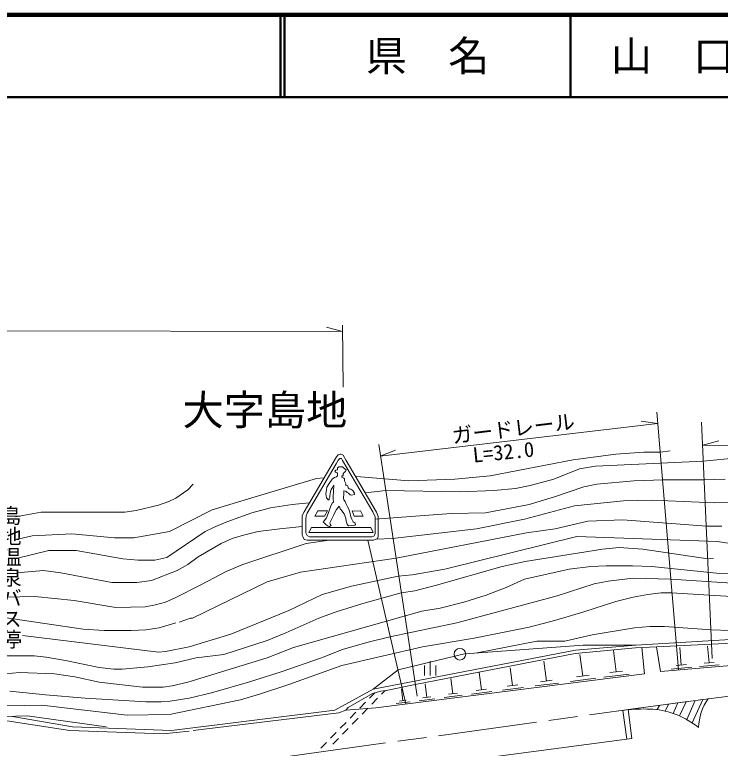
# Model space of a CAD drawing. Units: millimetres, scale not verified. Extents: x 40000 to 680000, y 20000 to 380000.
# Drawn here: x 265488 to 351176, y 290954 to 380000 of the extents above; entities that cross this region are included whole.
import ezdxf
from ezdxf.enums import TextEntityAlignment as Align

# ---------------------------------------------------------------- set-up
doc = ezdxf.new("R2010")
doc.units = ezdxf.units.MM
doc.header["$LTSCALE"] = 1000
doc.linetypes.add('CHAIN', pattern=[18.5, 12, -1.5, 3.5, -1.5])
for name, color, linetype, lineweight in [('M-BGD', 7, 'Continuous', 13), ('M-BMK', 2, 'CHAIN', 13), ('M-STR-HTXT', 7, 'Continuous', 13), ('M-STR-STRC', 7, 'Continuous', 13), ('M-TTL', 2, 'Continuous', 140), ('M-TTL-LINE', 7, 'Continuous', 50)]:
    doc.layers.add(name, color=color, linetype=linetype, lineweight=lineweight)
doc.layers.add('M-TTL-TXT', color=7, linetype='Continuous')
doc.styles.add('@ＭＳ ゴシック', font='')
doc.styles.add('ＭＳ ゴシック', font='')
doc.styles.get('@ＭＳ ゴシック').set_extended_font_data('@MS Gothic')
doc.styles.get('ＭＳ ゴシック').set_extended_font_data('MS Gothic')

msp = doc.modelspace()

# ---------------------------------------------------------------- linework, layer by layer
at = {"layer": 'M-BGD'}
for p, q in [((341868, 326912), (338481, 326658)), ((343900, 326912), (341868, 326912)), ((345085, 327082), (343900, 326912)), ((333317, 325981), (323241, 324034)), ((338481, 326658), (333317, 325981)), ((355415, 326404), (349149, 325812)), ((336026, 325219), (334079, 324880)), ((349149, 325812), (336026, 325219)), ((334079, 324880), (330946, 323610)), ((302159, 323695), (294709, 321494)), ((303052, 323780), (302159, 323695)), ((313335, 323441), (306985, 323949)), ((318923, 323610), (313335, 323441)), ((323241, 324034), (318923, 323610)), ((330946, 323610), (328067, 322848)), ((340683, 323441), (336195, 323018)), ((344239, 323526), (340683, 323441)), ((349234, 323526), (344239, 323526)), ((351774, 323610), (349234, 323526)), ((287173, 323018), (286496, 322340)), ((326289, 322510), (323665, 322256)), ((328067, 322848), (326289, 322510)), ((334587, 322679), (331031, 321494)), ((336195, 323018), (334587, 322679)), ((286496, 322340), (285057, 321324)), ((294709, 321494), (289459, 319885)), ((310541, 322256), (308070, 321961)), ((319601, 322086), (310541, 322256)), ((323665, 322256), (319601, 322086)), ((331031, 321494), (327983, 320562)), ((284210, 320901), (282940, 320478)), ((285057, 321324), (284210, 320901)), ((301267, 320751), (299196, 320562)), ((339413, 320986), (333486, 320393)), ((342884, 321070), (339413, 320986)), ((350504, 320732), (342884, 321070)), ((355245, 320901), (350504, 320732)), ((280231, 319800), (278876, 319631)), ((282940, 320478), (280231, 319800)), ((289459, 319885), (284295, 317260)), ((296571, 320139), (294285, 319546)), ((299196, 320562), (296571, 320139)), ((327983, 320562), (322649, 319546)), ((333486, 320393), (327390, 318784)), ((268716, 319631), (265583, 319038)), ((278876, 319631), (268716, 319631)), ((294285, 319546), (291237, 318446)), ((318500, 319462), (309271, 318784)), ((322649, 319546), (318500, 319462)), ((327390, 318784), (321548, 317599)), ((291237, 318446), (289629, 317768)), ((335095, 318530), (331115, 317599)), ((339328, 318700), (335095, 318530)), ((349488, 317938), (339328, 318700)), ((351351, 317938), (349488, 317938)), ((272441, 317006), (267615, 316752)), ((277606, 316498), (272441, 317006)), ((284295, 317260), (279977, 316498)), ((288613, 317260), (283956, 314128)), ((289629, 317768), (288613, 317260)), ((295047, 317260), (293269, 316837)), ((297672, 317599), (295047, 317260)), ((300407, 317862), (297672, 317599)), ((321548, 317599), (311388, 316414)), ((327644, 317091), (311811, 314043)), ((331115, 317599), (327644, 317091)), ((267615, 316752), (265499, 316244)), ((279977, 316498), (277606, 316498)), ((291915, 316414), (290560, 315821)), ((293269, 316837), (291915, 316414)), ((303663, 316221), (300889, 315821)), ((311388, 316414), (309368, 316351)), ((333740, 316668), (317738, 312688)), ((350843, 316075), (333740, 316668)), ((290560, 315821), (287766, 314212)), ((300889, 315821), (293185, 313281)), ((338905, 315313), (336873, 315144)), ((341783, 315144), (338905, 315313)), ((352367, 315821), (350843, 316075)), ((269647, 314974), (265837, 314043)), ((272949, 314974), (269647, 314974)), ((278622, 313958), (272949, 314974)), ((336873, 315144), (327475, 313620)), ((349657, 313958), (341783, 315144)), ((280485, 313789), (278622, 313958)), ((282517, 313789), (280485, 313789)), ((283956, 314128), (282517, 313789)), ((287766, 314212), (286496, 313281)), ((311811, 314043), (300212, 312350)), ((327475, 313620), (324681, 313027)), ((350335, 314043), (349657, 313958)), ((286496, 313281), (285226, 312519)), ((293185, 313281), (291153, 312434)), ((317738, 312688), (313759, 312011)), ((324681, 313027), (316722, 310741)), ((332809, 312688), (327390, 311503)), ((335433, 313027), (332809, 312688)), ((337296, 313112), (335433, 313027)), ((340513, 313112), (337296, 313112)), ((342799, 313027), (340513, 313112)), ((351097, 312180), (342799, 313027)), ((268970, 312519), (265753, 312265)), ((271087, 312265), (268970, 312519)), ((277267, 311080), (271087, 312265)), ((285226, 312519), (282093, 311334)), ((291153, 312434), (288189, 310826)), ((300212, 312350), (296148, 311164)), ((312065, 311842), (306393, 310656)), ((313759, 312011), (312065, 311842)), ((359140, 312265), (351097, 312180)), ((280315, 311080), (277267, 311080)), ((282093, 311334), (280315, 311080)), ((288189, 310826), (284972, 309217)), ((296148, 311164), (287089, 306762)), ((327390, 311503), (325189, 310487)), ((335857, 310910), (331369, 309471)), ((337550, 311249), (335857, 310910)), ((340598, 311588), (337550, 311249)), ((345170, 311503), (340598, 311588)), ((359225, 310572), (345170, 311503)), ((306393, 310656), (302837, 309640)), ((314097, 310064), (312404, 309810)), ((316722, 310741), (314097, 310064)), ((325189, 310487), (322733, 309556)), ((267954, 309386), (264313, 309302)), ((272695, 308878), (267954, 309386)), ((284972, 309217), (283787, 308709)), ((302837, 309640), (298773, 307693)), ((312404, 309810), (307747, 308540)), ((331369, 309471), (319177, 306169)), ((322733, 309556), (320024, 308709)), ((340598, 309302), (338481, 308794)), ((342376, 309640), (340598, 309302)), ((343985, 309810), (342376, 309640)), ((345255, 309810), (343985, 309810)), ((349827, 309556), (345255, 309810)), ((358209, 309048), (349827, 309556)), ((277775, 308032), (272695, 308878)), ((281331, 308116), (277775, 308032)), ((282601, 308370), (281331, 308116)), ((283787, 308709), (282601, 308370)), ((307747, 308540), (304530, 307524)), ((320024, 308709), (317145, 307947)), ((338481, 308794), (334587, 307524)), ((298773, 307693), (291745, 304814)), ((314944, 307608), (299365, 303206)), ((304530, 307524), (302413, 306762)), ((317145, 307947), (314944, 307608)), ((334587, 307524), (331200, 306508)), ((273796, 305407), (264229, 306846)), ((286835, 306762), (285480, 306254)), ((287089, 306762), (286835, 306762)), ((302413, 306762), (298434, 304984)), ((331200, 306508), (327983, 305661)), ((283025, 305576), (281416, 305322)), ((285057, 306169), (283025, 305576)), ((319177, 306169), (311049, 304476)), ((327983, 305661), (321294, 304306)), ((335603, 304730), (340767, 305576)), ((340767, 305576), (342630, 305746)), ((342630, 305746), (344408, 305746)), ((344408, 305746), (350081, 305322)), ((282940, 302613), (266430, 304645)), ((276336, 305238), (273796, 305407)), ((279638, 305238), (276336, 305238)), ((281416, 305322), (279638, 305238)), ((291745, 304814), (286665, 303290)), ((298434, 304984), (296148, 304052)), ((332301, 303968), (335603, 304730)), ((350081, 305322), (352367, 305238)), ((296148, 304052), (290899, 302359)), ((308255, 303798), (305292, 302952)), ((311049, 304476), (308255, 303798)), ((321294, 304306), (315029, 303290)), ((321647, 302544), (328914, 303968)), ((328914, 303968), (332301, 303968)), ((286665, 303290), (283787, 302698)), ((299365, 303206), (296148, 301936)), ((305292, 302952), (302752, 301936)), ((315029, 303290), (305207, 301004)), ((338527, 300237), (338196, 302847)), ((341647, 303187), (341952, 300002)), ((343433, 303277), (343895, 300259)), ((346425, 301060), (346240, 303207)), ((349813, 301332), (349638, 303364)), ((267869, 302190), (264398, 302190)), ((269309, 302020), (267869, 302190)), ((271679, 301597), (269309, 302020)), ((283787, 302698), (282940, 302613)), ((287512, 301936), (284972, 301343)), ((296148, 301936), (286496, 298972)), ((290899, 302359), (287512, 301936)), ((302752, 301936), (297841, 300242)), ((320278, 302444), (312065, 300496)), ((334464, 299723), (334131, 302344)), ((275743, 300750), (271679, 301597)), ((284972, 301343), (281670, 300835)), ((305207, 301004), (298773, 298718)), ((315244, 299774), (315244, 300999)), ((315944, 299774), (315944, 301524)), ((316644, 299774), (316644, 300999)), ((330056, 299124), (329751, 301525)), ((347056, 301115), (345794, 301006)), ((351039, 301077), (348649, 300871)), ((350411, 301384), (349216, 301281)), ((266091, 300158), (260757, 299650)), ((270325, 299988), (266091, 300158)), ((277521, 300581), (275743, 300750)), ((278537, 300581), (277521, 300581)), ((281670, 300835), (278537, 300581)), ((297841, 300242), (293862, 298972)), ((312065, 300496), (309017, 298126)), ((322161, 298068), (321894, 300169)), ((325938, 298560), (325663, 300731)), ((339295, 300334), (337759, 300139)), ((347720, 300790), (345195, 300572)), ((272780, 299650), (270325, 299988)), ((275743, 298972), (272780, 299650)), ((341952, 300002), (309324, 295860)), ((318703, 297585), (318467, 299441)), ((330762, 299214), (329350, 299034)), ((336064, 299456), (332980, 299065)), ((335235, 299821), (333693, 299625)), ((340121, 299971), (337050, 299581)), ((280993, 298380), (275743, 298972)), ((283533, 298380), (280993, 298380)), ((284633, 298549), (283533, 298380)), ((286496, 298972), (284633, 298549)), ((293862, 298972), (289375, 297702)), ((298773, 298718), (295217, 297533)), ((312528, 298361), (310455, 297944)), ((314132, 298719), (312528, 298361)), ((315532, 297142), (315325, 298773)), ((327264, 298339), (324710, 298015)), ((326577, 298641), (325300, 298479)), ((331522, 298879), (328697, 298521)), ((269224, 297448), (264906, 297872)), ((274050, 297025), (269224, 297448)), ((289375, 297702), (286665, 297025)), ((295217, 297533), (292931, 296856)), ((309017, 298126), (304361, 295586)), ((308933, 297618), (305969, 295924)), ((309230, 297692), (308592, 297040)), ((309949, 297872), (308933, 297618)), ((310541, 297956), (309949, 297872)), ((310050, 297529), (310455, 297944)), ((312627, 296736), (312446, 298161)), ((319248, 297654), (318157, 297516)), ((323444, 297854), (320972, 297540)), ((322779, 298146), (321543, 297989)), ((281416, 296602), (274050, 297025)), ((283279, 296602), (281416, 296602)), ((284379, 296686), (283279, 296602)), ((292931, 296856), (284295, 295078)), ((286665, 297025), (284379, 296686)), ((308103, 296539), (307403, 295824)), ((308862, 296313), (309561, 297028)), ((313496, 296591), (311821, 296378)), ((313046, 296789), (312208, 296683)), ((316528, 296976), (314610, 296732)), ((316012, 297203), (315053, 297081)), ((319836, 297396), (317653, 297119)), ((347028, 296610), (346231, 294888)), ((348140, 296762), (347126, 294441)), ((349071, 296890), (347770, 294045)), ((268801, 296178), (264483, 296094)), ((279130, 294993), (268801, 296178)), ((305969, 295924), (305715, 295586)), ((309324, 295860), (305715, 295586)), ((307675, 295096), (308373, 295812)), ((343775, 296166), (343511, 295648)), ((344877, 296316), (344472, 295473)), ((346022, 296476), (345433, 295199)), ((264229, 294824), (267023, 294908)), ((272526, 293554), (265245, 294824)), ((267023, 294908), (276590, 293554)), ((284295, 295078), (279130, 294993)), ((304361, 295586), (284549, 293130)), ((304869, 295247), (287173, 293130)), ((305715, 295586), (304869, 295247)), ((306914, 295324), (306215, 294609)), ((339346, 295560), (339831, 292053)), ((263213, 294485), (272187, 293130)), ((305726, 294108), (305026, 293393)), ((306487, 293880), (307186, 294596)), ((272187, 293130), (283533, 292707)), ((284549, 293130), (272526, 293554)), ((283533, 292707), (286665, 293046)), ((305299, 292664), (305998, 293379)), ((304537, 292893), (303838, 292178)), ((304112, 291447), (304810, 292163)), ((303349, 291677), (302649, 290962))]:
    msp.add_line(p, q, dxfattribs=at)
for points in [[(309017, 298126), (333598, 302860), (340917, 303475), (354429, 304295), (360327, 305322), (375002, 305831), (374563, 305816), (394341, 305050), (414975, 301540), (414869, 300931), (394184, 304578), (388648, 304787), (376005, 305129), (367316, 305199), (360347, 304848), (354297, 303780), (343433, 303277), (340882, 303148), (333557, 302458), (314132, 298719)], [(320255, 302438), (320758, 302479), (334538, 303492), (340917, 303475)], [(402420, 301738), (398335, 302018), (371479, 302176), (355826, 301289), (343895, 300259)], [(339346, 295560), (339985, 295648), (349706, 296977)], [(308950, 287993), (340429, 292143), (339985, 295648)]]:
    msp.add_lwpolyline(points, dxfattribs=at)
msp.add_circle((319552, 302379), 706, dxfattribs=at)
for centre, radius, start, end in [((354757, 293343), 6223, 144.27377, 178.74405), ((341897, 273325), 22404, 87.20668, 94.89645), ((342199, 285700), 10034, 50.83168, 85.48216)]:
    msp.add_arc(centre, radius, start, end, dxfattribs=at)
at = {"layer": 'M-BMK'}
msp.add_lwpolyline([(268516, 286035), (280315, 287458), (349403, 296940), (361426, 298380), (368210, 298847)], dxfattribs=at)
at = {"layer": 'M-STR-HTXT'}
for p, q in [((305301, 341559), (303369, 342079)), ((305292, 342322), (305377, 334786)), ((169571, 341729), (305301, 341559)), ((343477, 331738), (346101, 300496)), ((343561, 330384), (309864, 326404)), ((343561, 330384), (341582, 330671)), ((348895, 330553), (350165, 301851)), ((309695, 327844), (314351, 297279)), ((349065, 327759), (351001, 328258)), ((349065, 327759), (403167, 327251)), ((309864, 326404), (311722, 327145))]:
    msp.add_line(p, q, dxfattribs=at)
at = {"layer": 'M-STR-STRC'}
for p, q in [((304684, 324988), (304879, 325100)), ((304879, 325100), (305307, 325104)), ((305307, 325104), (305432, 324979)), ((304348, 324612), (304469, 324733)), ((304455, 324464), (304348, 324612)), ((304630, 324438), (304455, 324464)), ((304469, 324733), (304670, 324760)), ((304697, 324236), (304630, 324438)), ((304670, 324760), (304684, 324988)), ((304697, 324021), (304697, 324236)), ((305513, 324415), (305361, 324289)), ((305361, 324289), (305397, 324182)), ((305397, 324182), (305379, 324030)), ((305432, 324979), (305728, 324773)), ((305674, 324540), (305513, 324415)), ((305728, 324773), (305674, 324540)), ((303663, 323094), (304052, 323605)), ((304052, 323605), (304321, 323806)), ((304321, 323806), (304576, 323914)), ((304576, 323914), (304697, 324021)), ((305235, 324021), (305200, 323860)), ((305200, 323860), (305450, 323752)), ((305379, 324030), (305235, 324021)), ((305450, 323752), (305540, 323680)), ((305540, 323680), (305558, 323421)), ((305558, 323421), (305710, 323081)), ((303355, 322311), (303409, 322642)), ((303409, 322642), (303663, 323094)), ((303928, 322373), (303830, 322069)), ((304098, 322597), (303928, 322373)), ((304152, 322821), (304098, 322597)), ((304241, 322839), (304152, 322821)), ((304161, 321245), (304188, 322454)), ((304188, 322454), (304241, 322579)), ((304241, 322579), (304241, 322884)), ((304241, 322884), (304241, 322839)), ((305710, 323081), (305701, 322866)), ((305701, 322866), (305961, 322821)), ((305961, 322821), (305978, 322579)), ((305978, 322579), (306122, 322454)), ((306122, 322454), (306319, 322409)), ((306319, 322409), (306534, 322257)), ((303283, 321863), (303355, 322311)), ((303373, 321361), (303283, 321863)), ((303830, 322069), (303767, 321603)), ((303767, 321603), (303776, 321442)), ((305477, 321890), (305414, 321317)), ((305692, 322167), (305450, 322203)), ((305450, 322203), (305459, 322087)), ((305459, 322087), (305477, 321890)), ((305853, 322006), (305692, 322167)), ((306014, 321917), (305853, 322006)), ((306140, 321800), (306014, 321917)), ((306211, 321702), (306140, 321800)), ((306399, 321684), (306211, 321702)), ((306749, 321764), (306399, 321684)), ((306534, 322257), (306668, 322051)), ((306668, 322051), (306757, 321934)), ((306757, 321934), (306749, 321764)), ((303463, 321227), (303373, 321361)), ((303561, 321111), (303463, 321227)), ((303659, 321129), (303561, 321111)), ((303776, 321442), (303659, 321281)), ((303659, 321281), (303659, 321129)), ((303865, 320377), (304062, 320753)), ((304062, 320753), (304197, 320851)), ((304197, 320851), (304161, 321245)), ((305414, 321317), (305441, 321129)), ((305441, 321129), (305629, 320896)), ((305629, 320896), (305728, 320591)), ((305728, 320591), (305889, 320251)), ((303570, 319436), (303713, 319911)), ((303713, 319911), (303865, 320377)), ((304555, 319947), (304340, 319481)), ((304734, 320135), (304555, 319947)), ((304877, 320332), (304734, 320135)), ((304940, 320251), (304877, 320332)), ((305029, 320027), (304940, 320251)), ((305164, 319875), (305029, 320027)), ((305325, 319633), (305164, 319875)), ((305889, 320251), (306077, 319965)), ((306077, 319965), (306202, 319606)), ((303060, 318559), (303355, 318935)), ((303355, 318935), (303570, 319436)), ((304125, 319051), (303973, 318738)), ((304250, 319275), (304125, 319051)), ((304340, 319481), (304250, 319275)), ((305486, 319427), (305325, 319633)), ((305683, 318872), (305486, 319427)), ((305746, 318532), (305683, 318872)), ((306202, 319606), (306328, 319051)), ((306328, 319051), (306435, 318774)), ((302943, 318407), (303060, 318559)), ((303060, 318308), (302943, 318407)), ((303328, 318084), (303060, 318308)), ((303570, 317932), (303328, 318084)), ((303731, 317861), (303570, 317932)), ((303937, 317986), (303731, 317861)), ((303856, 318478), (303776, 318335)), ((303776, 318335), (303812, 318156)), ((303812, 318156), (303937, 317986)), ((303973, 318738), (303856, 318478)), ((305862, 318165), (305746, 318532)), ((305925, 318022), (305862, 318165)), ((306023, 317968), (305925, 318022)), ((306435, 317986), (306023, 317968)), ((306435, 318774), (306578, 318425)), ((306784, 318040), (306435, 317986)), ((306578, 318425), (306829, 318263)), ((306874, 318138), (306784, 318040)), ((306829, 318263), (306874, 318138)), ((308367, 316213), (312997, 296348))]:
    msp.add_line(p, q, dxfattribs=at)
for points in [[(305077, 326661), (305362, 326553), (305752, 325909), (309436, 319635), (309647, 319086), (309647, 316682), (309539, 316440), (309257, 316292), (309042, 316212), (301024, 316225), (300635, 316319), (300487, 316655), (300407, 316816), (300407, 319153), (300447, 319314), (300635, 319677), (304548, 326320), (304776, 326588), (305013, 326674)], [(305160, 326127), (305301, 325890), (305809, 324999), (308972, 319639), (309244, 319060), (309245, 316973), (309121, 316725), (308885, 316640), (308546, 316632), (301301, 316640), (300988, 316799), (300856, 317093), (300850, 317364), (300853, 318745), (300873, 319183), (301024, 319493), (304536, 325471), (304783, 325914), (304962, 326127)], [(302288, 319763), (301933, 319141), (303100, 319141), (303455, 319763)], [(306796, 319753), (307466, 319763), (307793, 319150), (306717, 319144), (306469, 319764)], [(302086, 317766), (308728, 317766), (309032, 317144), (301195, 317144), (301512, 317766)]]:
    msp.add_lwpolyline(points, close=True, dxfattribs=at)
at = {"layer": 'M-TTL'}
msp.add_line((680000, 380000), (40000, 380000), dxfattribs=at)
at = {"layer": 'M-TTL-LINE'}
for p, q in [((297750, 380000), (297750, 370000)), ((298250, 380000), (298250, 370000)), ((333000, 380000), (333000, 370000)), ((40000, 370000), (680000, 370000))]:
    msp.add_line(p, q, dxfattribs=at)

# ---------------------------------------------------------------- texts
at = {"layer": 'M-BGD', "style": 'ＭＳ ゴシック'}
msp.add_text('大字島地', height=3666, dxfattribs=at).set_placement((285878, 329080), align=Align.BOTTOM_LEFT)
at = {"layer": 'M-BGD', "style": '@ＭＳ ゴシック'}
msp.add_text('島地温泉バス停', height=1833, rotation=270, dxfattribs=at).set_placement((263582, 320460), align=Align.BOTTOM_LEFT)
at = {"layer": 'M-STR-HTXT', "style": 'ＭＳ ゴシック'}
for s, rotation, p in [('ガードレール', 6.873, (318775, 327420)), ('L=32.0', 5.735, (321263, 325081))]:
    msp.add_text(s, height=1833, rotation=rotation, dxfattribs=at).set_placement(p, align=Align.BOTTOM_LEFT)
at = {"layer": 'M-TTL-TXT', "style": 'ＭＳ ゴシック'}
for s, p in [('県\u3000名', (315625, 375000)), ('山\u3000口\u3000県', (350375, 375000))]:
    msp.add_text(s, height=3666, dxfattribs=at).set_placement(p, align=Align.MIDDLE_CENTER)

doc.saveas('drawing.dxf')
